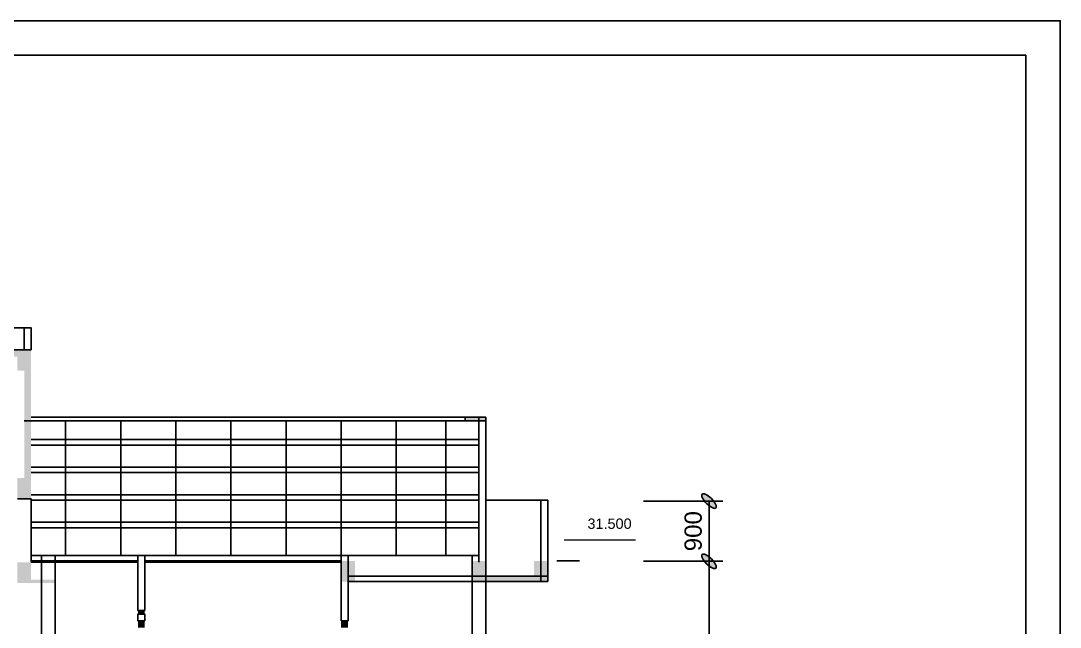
# Model space of a CAD drawing. Extents: x -107325 to -33325, y -20432 to 32068.
# Drawn here: x -48413 to -33325, y 23275 to 32068 of the extents above; entities that cross this region are included whole.
import ezdxf

# ---------------------------------------------------------------- set-up
doc = ezdxf.new("R2010")
doc.units = 0
doc.header["$LTSCALE"] = 800
doc.header["$MEASUREMENT"] = 0
doc.header["$PDMODE"] = 2
doc.layers.get('0').update_dxf_attribs({"linetype": 'CONTINUOUS'})
doc.layers.get('DEFPOINTS').update_dxf_attribs({"linetype": 'CONTINUOUS'})
for name, color, linetype in [('BAO', 3, 'CONTINUOUS'), ('CUA', 4, 'CONTINUOUS'), ('DIM', 6, 'CONTINUOUS'), ('mc1', 5, 'CONTINUOUS'), ('MDUNG', 3, 'CONTINUOUS'), ('TEXT', 7, 'CONTINUOUS')]:
    doc.layers.add(name, color=color, linetype=linetype)
doc.styles.add('DIM', font='VHELVEN.TTF')
doc.styles.add('VNI-HELVE', font='VHELVEN.TTF')
doc.dimstyles.new('DIM100S', dxfattribs={"dimtxt": 250, "dimasz": 150, "dimexe": 200, "dimexo": 0, "dimgap": 100, "dimtad": 1, "dimdec": 0, "dimlfac": 100, "dimrnd": 50, "dimzin": 0, "dimdsep": 46, "dimtxsty": 'VNI-HELVE', "dimblk1": 'ARCHTICK', "dimblk2": 'ARCHTICK', "dimsah": 1, "dimcen": 0, "dimclrd": 6, "dimclre": 6, "dimclrt": 6, "dimadec": 0, "dimazin": 0, "dimtfac": 1, "dimtdec": 0, "dimtofl": 0, "dimtmove": 0, "dimatfit": 3, "dimldrblk": 'ARCHTICK', "dimfxl": 0, "dimtolj": 1, "dimtzin": 0, "dimarcsym": 0})

# ---------------------------------------------------------------- blocks, each defined once
blk = doc.blocks.new('_ArchTick')
h = blk.add_hatch(color=256)
edge = h.paths.add_edge_path()
edge.add_ellipse((0, 0), major_axis=(0.5, 0.5), ratio=0.348148, start_angle=0, end_angle=360)
blk.add_ellipse((0, 0), major_axis=(0.5, 0.5), ratio=0.348148)
blk = doc.blocks.new('*D45')
at = {"layer": 'DEFPOINTS', "color": 0, "linetype": 'Continuous'}
for p in [(-39376, 24230), (-38423, 24230), (-39376, 21015)]:
    blk.add_point(p, dxfattribs=at)
at = {"layer": 'DIM', "color": 6, "linetype": 'Continuous', "lineweight": -2}
for p, q in [((-39376, 24230), (-38223, 24230)), ((-38423, 21015), (-38423, 24230)), ((-39376, 21015), (-38223, 21015))]:
    blk.add_line(p, q, dxfattribs=at)
at = {"layer": 'DIM', "color": 6, "linetype": 'Continuous', "lineweight": -2, "xscale": 200, "yscale": 200, "zscale": 200}
for p, rotation in [((-38423, 24230), 90), ((-38423, 21015), 270)]:
    blk.add_blockref('_ArchTick', p, dxfattribs=dict(at, rotation=rotation))
at = {"layer": 'DIM', "color": 6, "linetype": 'Continuous', "insert": (-38652, 22622), "char_height": 250, "attachment_point": 5, "rotation": 90, "style": 'VNI-HELVE'}
blk.add_mtext('\\A1;3000', dxfattribs=at)
blk = doc.blocks.new('*D46')
at = {"layer": 'DEFPOINTS', "color": 0, "linetype": 'Continuous'}
for p in [(-39376, 25104), (-38423, 25104), (-39376, 24230)]:
    blk.add_point(p, dxfattribs=at)
at = {"layer": 'DIM', "color": 6, "linetype": 'Continuous', "lineweight": -2}
for p, q in [((-39376, 25104), (-38223, 25104)), ((-38423, 24230), (-38423, 25104)), ((-39376, 24230), (-38223, 24230))]:
    blk.add_line(p, q, dxfattribs=at)
at = {"layer": 'DIM', "color": 6, "linetype": 'Continuous', "lineweight": -2, "xscale": 200, "yscale": 200, "zscale": 200}
for p, rotation in [((-38423, 25104), 90), ((-38423, 24230), 270)]:
    blk.add_blockref('_ArchTick', p, dxfattribs=dict(at, rotation=rotation))
at = {"layer": 'DIM', "color": 6, "linetype": 'Continuous', "insert": (-38652, 24667), "char_height": 250, "attachment_point": 5, "rotation": 90, "style": 'VNI-HELVE'}
blk.add_mtext('\\A1;900', dxfattribs=at)

msp = doc.modelspace()

# ---------------------------------------------------------------- linework, layer by layer
at = {"layer": 'BAO', "color": 3, "linetype": 'Continuous'}
msp.add_lwpolyline([(-48262.808, 27296.307), (-48262.808, 27616.307), (-48362.808, 27616.307), (-48362.808, 27296.307)], dxfattribs=at)
at = {"layer": 'CUA', "color": 4}
for p, q in [((-48262.808, 25136.307), (-48462.808, 25136.307)), ((-48262.808, 24216.307), (-48262.808, 25136.307))]:
    msp.add_line(p, q, dxfattribs=at)
at = {"layer": 'mc1', "color": 5, "linetype": 'Continuous'}
for p, q in [((-46712.808, 24236.307), (-48262.808, 24236.307)), ((-46712.808, 24216.307), (-48262.808, 24216.307)), ((-43762.808, 24236.307), (-46612.808, 24236.307)), ((-43762.808, 24216.307), (-46612.808, 24216.307)), ((-46612.808, 23516.307), (-46712.808, 23516.307)), ((-43662.808, 23366.307), (-43762.808, 23366.307))]:
    msp.add_line(p, q, dxfattribs=at)
msp.add_lwpolyline([(-54462.808, 27296.307), (-48262.808, 27296.307)], dxfattribs=at)
msp.add_lwpolyline([(-54462.808, 27296.307), (-48262.808, 27296.307)], dxfattribs=at)
for points in [[(-54462.808, 27196.307), (-48262.808, 27196.307), (-54462.808, 27296.307), (-48262.808, 27296.307)], [(-40762.808, 23936.307), (-41862.808, 23936.307), (-40762.808, 24016.307), (-41862.808, 24016.307)], [(-48262.808, 23916.307), (-48262.808, 23966.307), (-47912.808, 23916.307), (-47912.808, 23966.307)], [(-46612.808, 23516.307), (-46712.808, 23516.307), (-46612.808, 23466.307), (-46712.808, 23466.307)], [(-46612.808, 23366.307), (-46712.808, 23366.307), (-46612.808, 23266.307), (-46712.808, 23266.307)], [(-43662.808, 23366.307), (-43762.808, 23366.307), (-43662.808, 23266.307), (-43762.808, 23266.307)]]:
    msp.add_solid(points, dxfattribs=at)
at = {"layer": 'mc1', "color": 5, "linetype": 'ByBlock'}
for points in [[(-48262.808, 27296.307), (-48462.808, 27296.307), (-48262.808, 26996.307), (-48462.808, 26996.307)], [(-48262.808, 25436.307), (-48462.808, 25436.307), (-48262.808, 25136.307), (-48462.808, 25136.307)], [(-48262.808, 24216.307), (-48462.808, 24216.307), (-48262.808, 23916.307), (-48462.808, 23916.307)], [(-43562.808, 24236.307), (-43762.808, 24236.307), (-43562.808, 23936.307), (-43762.808, 23936.307)], [(-41662.808, 24236.307), (-41862.808, 24236.307), (-41662.808, 23936.307), (-41862.808, 23936.307)], [(-40762.808, 24236.307), (-40962.808, 24236.307), (-40762.808, 23936.307), (-40962.808, 23936.307)]]:
    msp.add_solid(points, dxfattribs=at)
at = {"layer": 'mc1', "color": 5}
msp.add_solid([(-48362.808, 26996.307), (-48262.808, 26996.307), (-48362.808, 25436.307), (-48262.808, 25436.307)], dxfattribs=at)
at = {"layer": 'MDUNG', "color": 3}
for p, q in [((-54462.808, 27616.307), (-48262.808, 27616.307)), ((-47762.808, 24316.307), (-47762.808, 26268.163)), ((-46962.808, 24316.307), (-46962.808, 26268.163)), ((-46162.808, 24316.307), (-46162.808, 26268.163)), ((-45362.808, 24316.307), (-45362.808, 26268.163)), ((-44562.808, 24316.307), (-44562.808, 26268.163)), ((-43762.808, 24316.307), (-43762.808, 26268.163)), ((-42962.808, 24316.307), (-42962.808, 26268.163)), ((-42245.015, 24316.307), (-42245.015, 26268.163)), ((-41762.808, 26318.163), (-41762.808, 24216.307)), ((-41762.808, 26318.163), (-41762.808, 24216.307)), ((-41662.808, 24216.307), (-41662.808, 26318.163)), ((-41662.808, 24216.307), (-41662.808, 26318.163)), ((-41662.808, 20906.307), (-41662.808, 25950.421)), ((-41662.808, 25950.421), (-41662.808, -2983.693)), ((-48262.808, 24216.307), (-48262.808, 25136.307)), ((-41062.808, 25116.307), (-41662.808, 25116.307)), ((-40862.808, 25116.307), (-41062.808, 25116.307)), ((-43662.808, 24316.307), (-48262.808, 24316.307)), ((-48112.808, 24316.307), (-48112.808, 18016.307)), ((-47912.808, 24316.307), (-47912.808, 18016.307)), ((-46712.808, 23516.307), (-46712.808, 24316.307)), ((-46712.808, 24316.307), (-46612.808, 24316.307)), ((-46612.808, 24316.307), (-46612.808, 23516.307)), ((-43762.808, 23366.307), (-43762.808, 24316.307)), ((-43762.808, 24316.307), (-43662.808, 24316.307)), ((-41762.808, 24316.307), (-43662.808, 24316.307)), ((-43662.808, 24316.307), (-43662.808, 23366.307)), ((-41862.808, -2983.693), (-41862.808, 24316.307)), ((-40762.808, 24016.307), (-43662.808, 24016.307)), ((-40762.808, 23936.307), (-43662.808, 23936.307))]:
    msp.add_line(p, q, dxfattribs=at)
at = {"layer": 'MDUNG', "color": 4, "linetype": 'Continuous'}
for p, q in [((-41762.808, 26268.163), (-48362.808, 26268.163)), ((-41762.808, 26318.163), (-48262.808, 26318.163)), ((-41762.808, 25996.307), (-48262.808, 25996.307)), ((-41762.808, 25916.307), (-48262.808, 25916.307)), ((-41762.808, 25596.307), (-48262.808, 25596.307)), ((-41762.808, 25516.307), (-48262.808, 25516.307)), ((-41762.808, 25196.307), (-48262.808, 25196.307)), ((-41762.808, 25116.307), (-48262.808, 25116.307)), ((-41762.808, 24796.307), (-48262.808, 24796.307)), ((-41762.808, 24716.307), (-48262.808, 24716.307))]:
    msp.add_line(p, q, dxfattribs=at)
at = {"layer": 'MDUNG', "color": 3, "linetype": 'Continuous'}
for points in [[(-107325.472, -20432.417), (-33325.472, -20432.417), (-33325.472, 32067.583), (-107325.472, 32067.583)], [(-106825.472, -19932.417), (-33825.472, -19932.417), (-33825.472, 31567.583), (-106825.472, 31567.583)]]:
    msp.add_lwpolyline(points, close=True, dxfattribs=at)
at = {"layer": 'MDUNG', "color": 3}
for points in [[(-41662.808, 26268.163), (-41962.808, 26268.163), (-41962.808, 26318.163), (-41662.808, 26318.163)], [(-46612.808, 23366.307), (-46712.808, 23366.307), (-46712.808, 23466.307), (-46612.808, 23466.307)]]:
    msp.add_lwpolyline(points, close=True, dxfattribs=at)
msp.add_lwpolyline([(-40762.808, 23936.307), (-40762.808, 25116.307), (-40862.808, 25116.307), (-40862.808, 23936.307)], dxfattribs=at)
msp.add_solid([(-41662.808, 26268.163), (-41662.808, 26318.163), (-41962.808, 26268.163), (-41962.808, 26318.163)], dxfattribs=at)
at = {"layer": 'TEXT', "color": 7}
msp.add_line((-40630.297, 24237.717), (-40300.935, 24237.717), dxfattribs=at)
msp.add_lwpolyline([(-40470.399, 24237.717, 0, 150, 0), (-40470.399, 24387.717, 0, 0, 0), (-40470.399, 24578.166, 20, 20, 0)], format="xyseb", dxfattribs=at)
at = {"layer": 'TEXT', "color": 7, "const_width": 20}
msp.add_lwpolyline([(-40526.205, 24539.699), (-39487.507, 24539.699)], dxfattribs=at)

# ---------------------------------------------------------------- texts
at = {"layer": 'TEXT', "color": 7, "style": 'DIM'}
msp.add_attdef('31.500', (-40187.441, 24700.888), '', height=150, dxfattribs=at)

# ---------------------------------------------------------------- dimensions: what is measured, and where the dimension line sits
at = {"layer": 'DIM', "color": 6, "linetype": 'Continuous'}
for base, p1, p2, text, picture, middle in [((-38423.438, 25104.433), (-39376.266, 24229.686), (-39376.266, 25104.433), '900', '*D46', (-38651.92, 24667.059)), ((-38423.438, 24229.686), (-39376.266, 21015.143), (-39376.266, 24229.686), '3000', '*D45', (-38651.92, 22622.414))]:
    dim = msp.add_linear_dim(base=base, p1=p1, p2=p2, angle=90, text=text, dimstyle='DIM100S', override={"dimasz": 200}, dxfattribs=at)
    dim.commit()
    dim.dimension.update_dxf_attribs({"geometry": picture, "text_midpoint": middle})

doc.saveas('drawing.dxf')
